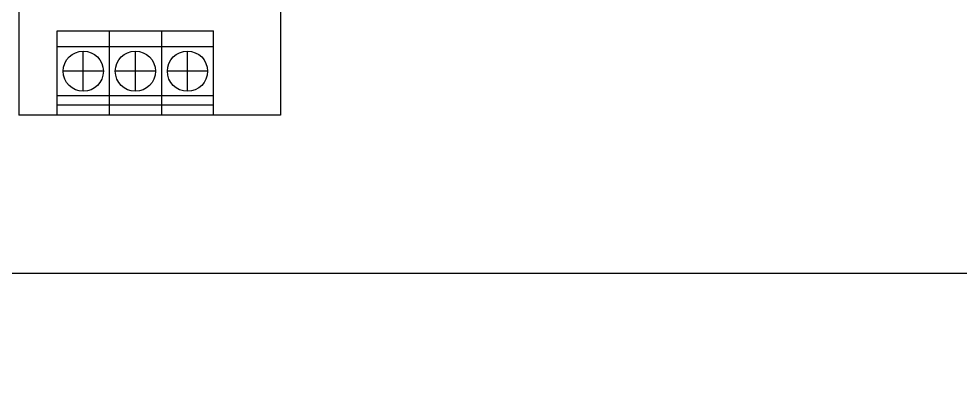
# Model space of a CAD drawing. Header units: inches. Extents: x -3 to 3194, y -983 to 1262.
# Drawn here: x 538 to 638.7, y 446.3 to 486.1 of the extents above; entities that cross this region are included whole.
import ezdxf

# ---------------------------------------------------------------- set-up
doc = ezdxf.new("R2010")
doc.units = ezdxf.units.IN
doc.header["$MEASUREMENT"] = 0
doc.layers.add('Componentes', color=7, linetype='Continuous')

# ---------------------------------------------------------------- blocks, each defined once
blk = doc.blocks.new('FONTE DC')
for p, q in [((5735.98, 1423.28), (5735.98, 1413.26)), ((5742.17, 1423.28), (5742.17, 1413.26)), ((5732.89, 1416.08), (5732.89, 1420.87)), ((5739.08, 1416.08), (5739.08, 1420.87)), ((5745.27, 1416.08), (5745.27, 1420.87)), ((5735.28, 1418.47), (5730.5, 1418.47)), ((5741.47, 1418.47), (5736.68, 1418.47)), ((5747.66, 1418.47), (5742.87, 1418.47))]:
    blk.add_line(p, q)
at = {"layer": 'Componentes', "color": 7}
for p, q in [((5725.23, 1534.76), (5725.23, 1413.26)), ((5756.33, 1534.76), (5756.33, 1413.26))]:
    blk.add_line(p, q, dxfattribs=at)
at = {"layer": 'Componentes', "color": 6}
for p, q in [((5729.8, 1413.26), (5729.8, 1423.28)), ((5729.8, 1423.28), (5748.36, 1423.28)), ((5748.36, 1413.26), (5748.36, 1423.28)), ((5729.8, 1421.39), (5748.36, 1421.39)), ((5729.8, 1415.58), (5748.36, 1415.58)), ((5729.8, 1414.48), (5748.36, 1414.48))]:
    blk.add_line(p, q, dxfattribs=at)
at = {"layer": 'Componentes'}
blk.add_line((5756.33, 1413.26), (5725.23, 1413.26), dxfattribs=at)
at = {"layer": 'Componentes', "color": 6}
for centre in [(5732.89, 1418.47), (5739.08, 1418.47), (5745.27, 1418.47)]:
    blk.add_circle(centre, 2.39, dxfattribs=at)

msp = doc.modelspace()

# ---------------------------------------------------------------- linework, layer by layer
msp.add_line((566.038, 585.143), (566.038, 475.793))
at = {"color": 116, "true_color": 0x136734}
msp.add_lwpolyline([(138.742, 408.841), (688.742, 408.841), (688.742, 458.841), (138.742, 458.841)], close=True, dxfattribs=at)

# ---------------------------------------------------------------- block references
at = {"xscale": 0.8999999874523632, "yscale": 0.8999999874523632, "zscale": 0.8999999874523632}
msp.add_blockref('FONTE DC', (-4614.66, -796.142), dxfattribs=at)

doc.saveas('drawing.dxf')
